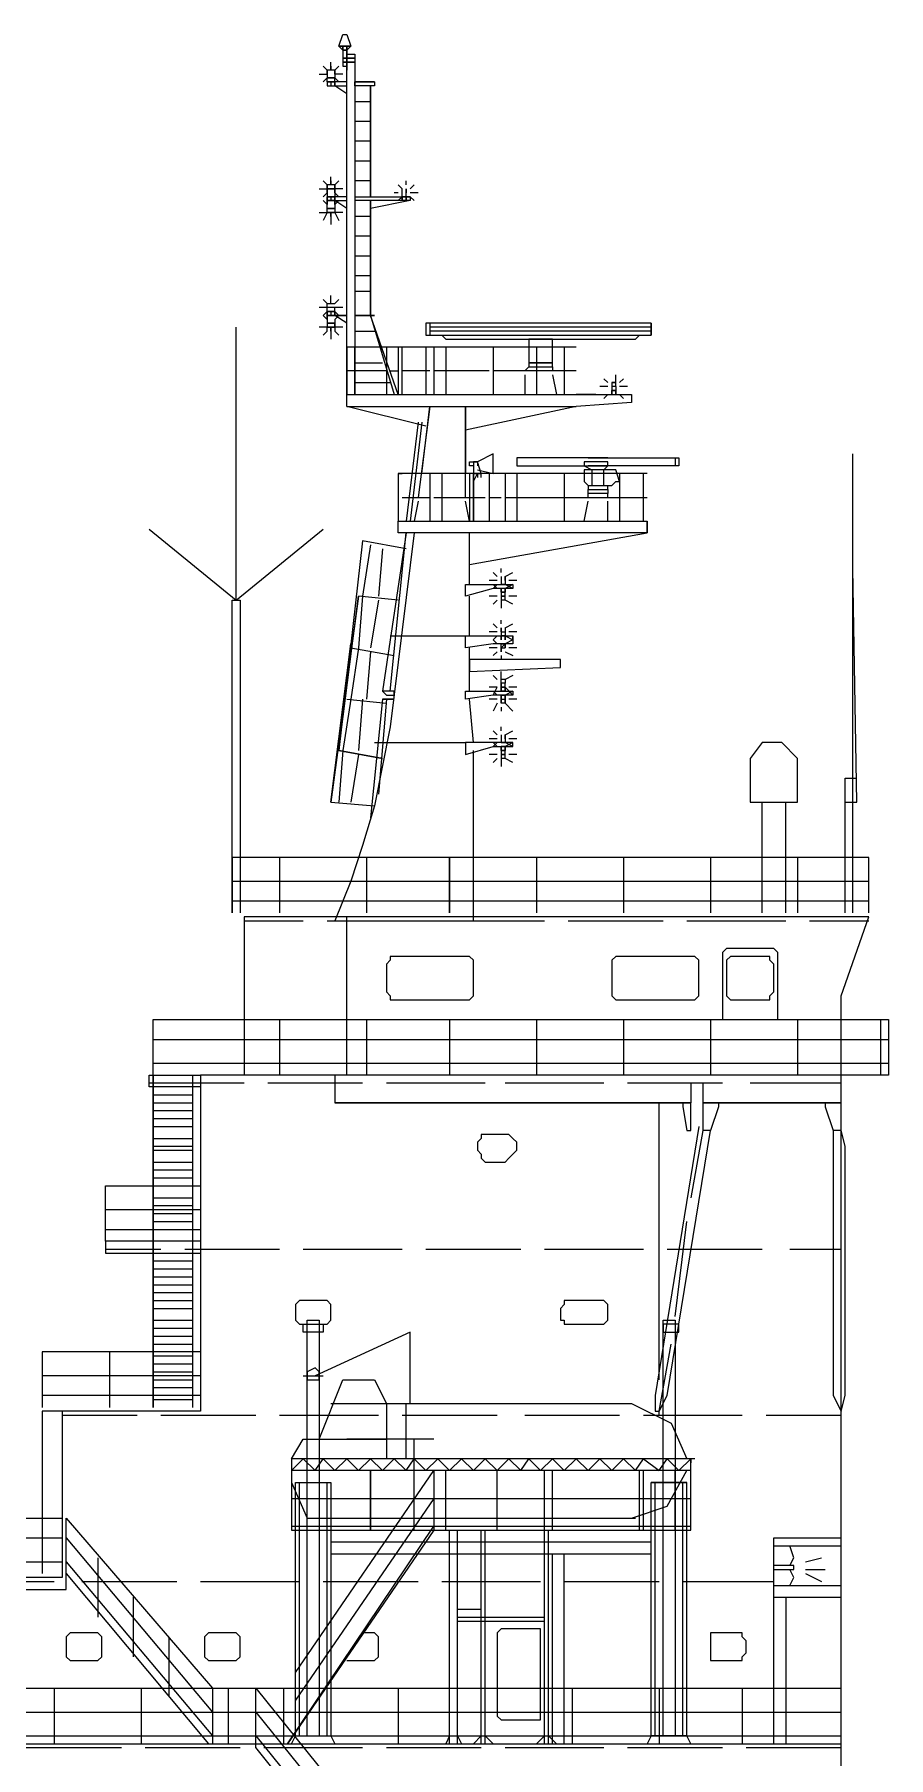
# Model space of a CAD drawing. Header units: millimetres. Extents: x -1005 to 294628, y -1154 to 182592.
# Drawn here: x 30079 to 44956, y 29116 to 59111 of the extents above; entities that cross this region are included whole.
import ezdxf

# ---------------------------------------------------------------- set-up
doc = ezdxf.new("R2010")
doc.units = ezdxf.units.MM
doc.layers.add('PDF_Geomertry', color=7, linetype='Continuous')

msp = doc.modelspace()

# ---------------------------------------------------------------- linework, layer by layer
at = {"layer": 'PDF_Geomertry', "lineweight": 5}
for points in [[(35451, 58836), (35382, 58905), (35451, 59111), (35520, 59111), (35589, 58905), (35520, 58836), (35520, 58905), (35520, 58836), (35451, 58836), (35451, 58698), (35451, 58629), (35451, 58560), (35520, 58560), (35520, 58491), (35520, 58560), (35520, 58836), (35589, 58905)], [(35382, 58905), (35382, 58905), (35451, 58836), (35451, 58905), (35451, 58836), (35451, 58836)], [(35451, 58836), (35451, 58836), (35520, 58836), (35520, 58836)], [(35038, 58422), (35175, 58422), (35175, 58491), (35107, 58560)], [(35244, 58491), (35175, 58491), (35175, 58491)], [(35175, 58491), (35175, 58422), (35175, 58354), (35175, 58354)], [(35313, 58491), (35313, 58491), (35244, 58491), (35175, 58491)], [(35382, 58560), (35313, 58491), (35244, 58491), (35244, 58560), (35244, 58629)], [(35244, 58560), (35244, 58491)], [(35451, 58422), (35313, 58422), (35313, 58491), (35313, 58422), (35313, 58354), (35313, 58354)], [(39515, 53670), (35520, 53670), (35520, 52844), (35520, 58767), (35658, 58767), (35658, 52844), (35658, 53670)], [(35658, 58698), (35658, 58698)], [(35658, 58629), (35658, 58560)], [(35107, 58285), (35175, 58354), (35175, 58354)], [(35175, 58422), (35175, 58422)], [(35175, 58285), (35175, 58285), (35175, 58354), (35175, 58354)], [(35520, 58285), (35175, 58285), (35175, 58216), (35520, 58216)], [(35175, 58285), (35175, 58285), (35175, 58216)], [(35244, 58285), (35313, 58285), (35244, 58285), (35244, 58216)], [(35313, 58422), (35313, 58422)], [(35382, 58285), (35313, 58354), (35313, 58354)], [(35520, 58078), (35313, 58216), (35313, 58285), (35313, 58354), (35313, 58354)], [(35313, 58285), (35313, 58285), (35313, 58216)], [(35313, 58285), (35313, 58285)], [(36002, 58285), (35658, 58285)], [(35933, 57940), (35658, 57940)], [(35933, 57596), (35658, 57596)], [(35933, 57252), (35658, 57252)], [(35933, 56907), (35658, 56907)], [(35038, 56425), (35175, 56425), (35175, 56494), (35107, 56563)], [(35313, 56494), (35313, 56494), (35244, 56494), (35175, 56494), (35175, 56425), (35175, 56356), (35107, 56287)], [(35244, 56494), (35175, 56494), (35175, 56494)], [(35175, 56356), (35175, 56356), (35175, 56425), (35175, 56425)], [(35175, 56425), (35175, 56425)], [(35382, 56563), (35313, 56494), (35244, 56494), (35244, 56563), (35244, 56632)], [(35244, 56563), (35244, 56563), (35244, 56494)], [(35244, 56494), (35244, 56494)], [(35451, 56425), (35313, 56425), (35313, 56494), (35313, 56425), (35313, 56356), (35382, 56287)], [(35313, 56356), (35313, 56356), (35313, 56425), (35313, 56425)], [(35313, 56425), (35313, 56425)], [(35933, 56563), (35658, 56563)], [(36553, 56218), (36553, 56287), (36553, 56218), (36553, 56287), (36622, 56287), (36553, 56287), (36484, 56287), (36484, 56218), (36484, 56287), (36484, 56356), (36484, 56425), (36415, 56494)], [(36553, 56494), (36553, 56563)], [(36622, 56425), (36691, 56494)], [(35107, 56218), (35175, 56150)], [(35175, 56356), (35175, 56287), (35175, 56287)], [(35520, 56287), (35175, 56287), (35175, 56218), (35520, 56218)], [(35175, 56287), (35175, 56218)], [(35175, 56012), (35175, 56012), (35175, 56081), (35175, 56150), (35175, 56150)], [(35313, 56356), (35313, 56287), (35244, 56287), (35244, 56218)], [(35244, 56287), (35313, 56287), (35313, 56218), (35313, 56287), (35313, 56287)], [(35520, 56081), (35313, 56218), (35313, 56218)], [(35313, 56218), (35313, 56218), (35313, 56150)], [(35313, 56150), (35313, 56150), (35313, 56218)], [(35382, 56218), (35313, 56150)], [(35313, 56150), (35313, 56081), (35313, 56012), (35313, 56012)], [(35658, 56287), (36622, 56287), (36622, 56218), (35658, 56218)], [(36691, 56218), (36622, 56287), (36622, 56218), (35933, 56081)], [(36415, 56356), (36346, 56356)], [(36415, 56218), (36484, 56287), (36553, 56287), (36553, 56356), (36553, 56356)], [(36484, 56356), (36484, 56356)], [(36760, 56356), (36622, 56356)], [(35038, 56012), (35175, 56012), (35175, 56012)], [(35175, 56012), (35175, 56012), (35107, 55874)], [(35175, 56012), (35244, 56012), (35313, 56012), (35244, 56012), (35244, 55943), (35244, 55943)], [(35244, 56012), (35175, 56012)], [(35244, 55943), (35244, 55943), (35244, 56012)], [(35244, 55943), (35244, 55805)], [(35451, 56012), (35313, 56012), (35382, 55874)], [(35933, 55943), (35658, 55943)], [(35933, 55599), (35658, 55599)], [(35933, 55254), (35658, 55254)], [(35933, 54910), (35658, 54910)], [(35933, 54634), (35658, 54634)], [(35175, 54359), (35175, 54359), (35038, 54359)], [(35451, 54359), (35313, 54359), (35244, 54359), (35175, 54359), (35175, 54428), (35107, 54497)], [(35107, 54221), (35175, 54290), (35175, 54359), (35175, 54359)], [(35175, 54428), (35244, 54428), (35313, 54428), (35382, 54497)], [(35520, 54083), (35313, 54221), (35175, 54221), (35175, 54290), (35244, 54290), (35313, 54290), (35313, 54359), (35313, 54359)], [(35244, 54428), (35244, 54428), (35244, 54565)], [(32076, 50502), (33591, 49262), (33591, 54014)], [(35107, 53877), (35175, 53946), (35175, 54014), (35038, 54014)], [(35107, 54221), (35175, 54152), (35175, 54152), (35175, 54083), (35175, 54014), (35244, 54014), (35313, 54014), (35313, 53946), (35382, 53877)], [(35175, 54083), (35175, 54083), (35175, 54014)], [(35244, 54014), (35175, 54014)], [(35244, 54290), (35244, 54221), (35313, 54221), (35313, 54221), (35244, 54221), (35244, 54221)], [(35244, 53946), (35244, 53946), (35244, 54014)], [(35313, 54014), (35244, 54014), (35244, 53946), (35244, 53946)], [(35313, 54152), (35382, 54221), (35313, 54290), (35313, 54221), (35313, 54290)], [(35313, 54152), (35313, 54152), (35313, 54083), (35313, 54014), (35313, 54083), (35313, 54083)], [(35451, 54014), (35313, 54014)], [(36484, 52844), (36484, 53670), (36415, 53670), (36415, 52844), (35933, 54221), (36346, 52844)], [(40823, 54083), (36897, 54083), (36897, 53877), (40823, 53877)], [(36966, 54083), (36966, 53877)], [(40823, 54014), (36966, 54014)], [(35244, 53946), (35244, 53808)], [(35658, 53946), (36002, 53946)], [(40823, 53946), (36966, 53946)], [(37035, 53877), (37035, 53877), (40754, 53877), (40754, 53877)], [(37173, 53877), (37242, 53808), (40548, 53808), (40617, 53877)], [(38757, 53808), (38757, 53808)], [(39032, 53808), (39032, 53808)], [(35658, 53326), (35658, 53395), (36140, 53395)], [(36209, 53670), (36209, 52844)], [(36897, 53670), (36897, 52844)], [(37035, 53670), (37035, 52844)], [(37242, 53670), (37242, 52844)], [(38068, 53670), (38068, 52844)], [(38826, 53670), (38826, 52844)], [(39308, 53670), (39308, 52844)], [(36209, 53257), (35658, 53257), (35520, 53257), (35520, 52844)], [(36277, 53257), (36415, 53257), (36415, 53257)], [(36966, 53257), (36897, 53257), (36484, 53257)], [(37999, 53257), (37242, 53257), (37035, 53257)], [(39515, 53257), (39308, 53257), (38895, 53257), (38068, 53257)], [(38688, 53326), (38619, 53257)], [(38619, 53188), (38619, 52844)], [(39101, 53326), (39101, 53257)], [(39101, 53188), (39170, 52844)], [(40066, 53050), (39997, 53119)], [(40203, 53050), (40203, 53188)], [(40272, 53050), (40341, 53119)], [(35520, 52637), (35520, 52844), (39515, 52844)], [(35658, 53050), (35658, 53050), (36277, 53050)], [(35658, 53050), (35658, 52981)], [(39859, 52844), (39515, 52844), (40479, 52844), (40479, 52706), (39515, 52637)], [(40066, 52981), (39928, 52981)], [(39997, 52775), (40066, 52844)], [(40134, 53050), (40134, 52981), (40134, 52981)], [(40134, 52981), (40134, 52981), (40134, 52912), (40134, 52844), (40134, 52912), (40134, 52912)], [(40203, 52981), (40134, 52981)], [(40203, 52981), (40203, 52981), (40203, 52981), (40203, 53050), (40203, 53050)], [(40203, 52981), (40203, 52981), (40203, 52912), (40203, 52844), (40203, 52844)], [(40203, 52844), (40203, 52912), (40203, 52912)], [(40410, 52981), (40272, 52981)], [(40341, 52775), (40272, 52844)], [(36897, 52293), (35520, 52637), (39515, 52637), (37586, 52224)], [(36828, 51466), (36966, 52637), (36760, 51053)], [(37586, 51053), (37586, 52637), (37586, 51466)], [(36760, 52361), (36553, 50640)], [(36828, 52361), (36622, 50640)], [(37586, 51810), (37586, 51742)], [(37724, 51604), (37655, 51604), (37655, 51673), (37793, 51673)], [(37862, 51397), (37862, 51466), (37793, 51673), (37724, 51673), (37724, 51466), (37724, 51397)], [(37793, 51535), (38068, 51466), (38068, 51810), (37793, 51673), (37793, 51604)], [(40066, 51742), (38481, 51742), (38481, 51604), (40066, 51604)], [(38481, 51742), (38481, 51604)], [(39721, 51259), (40134, 51259), (40203, 51328), (40272, 51328), (40203, 51535), (39997, 51535), (40066, 51604), (40066, 51673), (39859, 51673), (39652, 51673), (39652, 51604), (39790, 51535), (39652, 51535), (39652, 51328), (39721, 51259), (39721, 51191), (40066, 51191), (40066, 51259)], [(39721, 51742), (41305, 51742), (41305, 51604), (39721, 51604)], [(41236, 51742), (41236, 51604)], [(44336, 43821), (44336, 51810)], [(36415, 51466), (36415, 50640)], [(40754, 51466), (36484, 51466), (36415, 51466), (36484, 51466), (36484, 51466)], [(36966, 51466), (36966, 50640)], [(37173, 51466), (37173, 50640)], [(37655, 51466), (37655, 50640), (37586, 50984)], [(37724, 51328), (37793, 51466), (37793, 51397)], [(37999, 51466), (37999, 50640)], [(38275, 51466), (38275, 50640)], [(38481, 51466), (38481, 50640)], [(39308, 51466), (39308, 50640)], [(39997, 51259), (39997, 51535), (39790, 51535), (39790, 51259)], [(40272, 51466), (40272, 50640)], [(40685, 50640), (40685, 51466)], [(36484, 51053), (36966, 51053)], [(37035, 51053), (37173, 51053), (37655, 51053), (37930, 51053)], [(37999, 51053), (38206, 51053)], [(38275, 51053), (38481, 51053), (39308, 51053), (39859, 51053), (40272, 51053), (40685, 51053), (40754, 51053)], [(39721, 51053), (39721, 51122)], [(40066, 51053), (40066, 51122)], [(36760, 50984), (36691, 50640)], [(39652, 50640), (39721, 50984)], [(40066, 50640), (40066, 50984)], [(33591, 49262), (35107, 50502)], [(36691, 50433), (36277, 47058), (36002, 45681), (35795, 44992), (35589, 44372), (35313, 43683), (37724, 43683), (37724, 46645)], [(36277, 47678), (36553, 50433), (36140, 47678)], [(37655, 49882), (40754, 50433), (36415, 50433), (36415, 50640), (40754, 50640)], [(37655, 49538), (37655, 50433)], [(36553, 50157), (35795, 50295), (35382, 46645), (35726, 49331)], [(35933, 50226), (35795, 49331), (35726, 48436), (35589, 47540), (35451, 46645), (35382, 45749)], [(36140, 50157), (36071, 49331)], [(38206, 49744), (38206, 49813)], [(44198, 45749), (44405, 45749), (44336, 49813)], [(38137, 49606), (37999, 49606)], [(38137, 49675), (38068, 49744)], [(38068, 49469), (38137, 49538)], [(38068, 49538), (38137, 49469)], [(38206, 49675), (38206, 49675), (38206, 49606)], [(38206, 49606), (38206, 49538), (38206, 49538)], [(38275, 49606), (38275, 49606), (38275, 49538), (38206, 49538), (38206, 49538)], [(38206, 49606), (38206, 49606)], [(38413, 49469), (38275, 49538), (38206, 49538), (38275, 49538), (38275, 49538)], [(38206, 49538), (38275, 49538), (38275, 49538)], [(38413, 49538), (38275, 49469), (38206, 49469), (38206, 49400), (38206, 49400)], [(38275, 49675), (38275, 49675), (38413, 49744)], [(38275, 49538), (38275, 49538)], [(38481, 49606), (38344, 49606)], [(44611, 43821), (44611, 44785), (33522, 44785), (33522, 43821), (33522, 49262), (33660, 49262), (33660, 43821)], [(36415, 49262), (35726, 49331), (35244, 45749), (35589, 48504)], [(36071, 49262), (35933, 48436)], [(37655, 48642), (37655, 49331)], [(38137, 49331), (37999, 49331)], [(38137, 49262), (38068, 49193)], [(38206, 49400), (38206, 49469), (38206, 49400), (38206, 49331), (38206, 49331)], [(38206, 49400), (38206, 49400), (38275, 49400), (38275, 49469)], [(38275, 49469), (38275, 49400), (38275, 49469), (38206, 49469), (38206, 49469)], [(38275, 49331), (38275, 49331), (38275, 49400), (38275, 49400), (38206, 49400), (38206, 49400)], [(38413, 49193), (38275, 49262), (38275, 49331), (38206, 49331), (38206, 49262), (38206, 49124)], [(38206, 49331), (38206, 49331), (38275, 49331)], [(38275, 49262), (38206, 49262)], [(38481, 49331), (38344, 49331)], [(38206, 48849), (38206, 48918)], [(36277, 48642), (37793, 48642)], [(38137, 48711), (37999, 48711)], [(38137, 48780), (38068, 48849)], [(38137, 48504), (38068, 48573), (38137, 48642)], [(38206, 48780), (38206, 48780)], [(38275, 48780), (38275, 48711), (38275, 48642), (38206, 48642), (38275, 48642), (38275, 48573), (38275, 48642), (38206, 48642), (38275, 48642), (38413, 48573), (38413, 48642)], [(38206, 48711), (38206, 48711), (38275, 48711)], [(38206, 48711), (38206, 48711), (38206, 48642), (38206, 48573)], [(38275, 48780), (38275, 48780), (38413, 48849)], [(38275, 48711), (38275, 48711)], [(38275, 48642), (38275, 48573)], [(38481, 48711), (38344, 48711)], [(35589, 48436), (36346, 48298)], [(35933, 48367), (35864, 47540)], [(37655, 47678), (37655, 48436)], [(38137, 48436), (37999, 48436)], [(38137, 48367), (38068, 48298)], [(38413, 48573), (38275, 48504), (38206, 48504), (38275, 48504), (38275, 48504)], [(38206, 48436), (38206, 48436), (38275, 48436)], [(38206, 48367), (38206, 48367)], [(38206, 48298), (38206, 48229)], [(38275, 48504), (38275, 48504)], [(38275, 48367), (38275, 48367), (38413, 48298)], [(38481, 48436), (38344, 48436)], [(38413, 47953), (38275, 47885), (38275, 47816), (38206, 47816), (38206, 47885), (38206, 48022)], [(38068, 47609), (38137, 47747), (37999, 47747)], [(38137, 47885), (38068, 47953)], [(38275, 47885), (38206, 47885)], [(38275, 47747), (38275, 47747), (38206, 47747), (38206, 47816), (38206, 47816)], [(38413, 47609), (38275, 47747), (38275, 47816), (38206, 47816), (38206, 47747), (38275, 47747), (38275, 47678), (38206, 47678), (38206, 47747), (38206, 47747)], [(38275, 47747), (38275, 47678), (38275, 47747), (38275, 47816)], [(38481, 47747), (38344, 47747)], [(35520, 47540), (36209, 47471)], [(35795, 47540), (35726, 46645)], [(36140, 47540), (35933, 45474)], [(36209, 47540), (36209, 47540), (36346, 47540), (36209, 47540), (36071, 45887)], [(36346, 47540), (36346, 47540)], [(37724, 46783), (37655, 47540)], [(38137, 47540), (37999, 47540)], [(38068, 47678), (38137, 47609)], [(38137, 47471), (38068, 47334)], [(38413, 47678), (38275, 47609), (38206, 47609), (38206, 47540), (38206, 47540), (38206, 47609), (38206, 47609)], [(38206, 47540), (38275, 47540), (38275, 47609), (38275, 47540), (38275, 47540)], [(38206, 47609), (38206, 47609)], [(38206, 47540), (38206, 47540), (38206, 47471)], [(38206, 47540), (38206, 47540)], [(38206, 47471), (38206, 47471)], [(38206, 47402), (38206, 47334)], [(38275, 47471), (38275, 47471), (38275, 47540)], [(38275, 47540), (38275, 47540)], [(38275, 47471), (38275, 47471), (38413, 47334)], [(38481, 47540), (38344, 47540)], [(38137, 46851), (37999, 46851)], [(38137, 46920), (38068, 46989)], [(38206, 46989), (38206, 47058)], [(38206, 46920), (38206, 46920), (38206, 46851)], [(38206, 46851), (38206, 46783), (38206, 46783)], [(38275, 46851), (38275, 46851), (38275, 46783), (38206, 46783), (38206, 46783)], [(38206, 46851), (38206, 46851)], [(38275, 46920), (38275, 46920), (38413, 46989)], [(38481, 46851), (38344, 46851)], [(35726, 46576), (35589, 45749)], [(36002, 46783), (37586, 46783)], [(38137, 46576), (37999, 46576)], [(38068, 46783), (38137, 46714)], [(38068, 46714), (38137, 46783)], [(38137, 46507), (38068, 46438)], [(38413, 46783), (38275, 46714), (38206, 46714), (38206, 46645), (38206, 46645)], [(38413, 46714), (38275, 46783), (38206, 46783), (38275, 46783), (38275, 46783)], [(38206, 46783), (38275, 46783), (38275, 46783)], [(38206, 46645), (38206, 46714), (38206, 46645), (38206, 46576), (38206, 46576)], [(38206, 46645), (38206, 46645), (38275, 46645), (38275, 46714)], [(38275, 46714), (38275, 46645), (38275, 46714), (38206, 46714), (38206, 46714)], [(38275, 46576), (38275, 46576), (38275, 46645), (38275, 46645), (38206, 46645), (38206, 46645)], [(38413, 46438), (38275, 46507), (38275, 46576), (38206, 46576), (38206, 46507), (38206, 46369)], [(38206, 46576), (38206, 46576), (38275, 46576)], [(38275, 46507), (38206, 46507)], [(38275, 46783), (38275, 46783)], [(38481, 46576), (38344, 46576)], [(44198, 43821), (44198, 46163), (44405, 46163)], [(35244, 45749), (36002, 45681)], [(42752, 43821), (42752, 45749)], [(43165, 43821), (43165, 45749)], [(34349, 44785), (34349, 43821)], [(35864, 44785), (35864, 43821)], [(38826, 44785), (38826, 43821)], [(40341, 44785), (40341, 43821)], [(41856, 44785), (41856, 43821)], [(43372, 44785), (43372, 43821)], [(33522, 44372), (44611, 44372)], [(33522, 44028), (44611, 44028)], [(44129, 23503), (44129, 24674), (44129, 35143), (44129, 42375), (44611, 43752), (33729, 43752), (33729, 40997)], [(33729, 43683), (34762, 43683)], [(35175, 43683), (36828, 43683)], [(35520, 40997), (35520, 43752)], [(37311, 43683), (38964, 43683)], [(39377, 43683), (41030, 43683)], [(41443, 43683), (43165, 43683)], [(43578, 43683), (44611, 43683)], [(43027, 41961), (43027, 43132), (42958, 43201), (42132, 43201), (42063, 43132), (42063, 41961)], [(32145, 40997), (32145, 38104), (32145, 35212), (32145, 41961), (44129, 41961), (44956, 41961), (44956, 40997), (44129, 40997), (32971, 40997), (32971, 35143), (30216, 35143), (30216, 32319)], [(34349, 41961), (34349, 40997)], [(35864, 41961), (35864, 40997)], [(37311, 41961), (37311, 40997)], [(38826, 41961), (38826, 40997)], [(40341, 41961), (40341, 40997)], [(41856, 41961), (41856, 40997)], [(43372, 41961), (43372, 40997)], [(44818, 41961), (44818, 40997)], [(32145, 41617), (44129, 41617), (44956, 41617)], [(32145, 41204), (44129, 41204), (44956, 41204)], [(32971, 40790), (32076, 40790), (32076, 40997), (32971, 40997)], [(32076, 40859), (33729, 40859)], [(32145, 40859), (32834, 40859)], [(32834, 40997), (32834, 38104), (32834, 35212)], [(34142, 40859), (35795, 40859)], [(35313, 40997), (35313, 40515)], [(36209, 40859), (37930, 40859)], [(38275, 40859), (39997, 40859)], [(40410, 40859), (42063, 40859)], [(41512, 40859), (41512, 40515)], [(41719, 40859), (41719, 40033)], [(42545, 40859), (44129, 40859)], [(32145, 40653), (32834, 40653)], [(32145, 40515), (32834, 40515)], [(40961, 35694), (40961, 40515)], [(41994, 40515), (41994, 40446), (41856, 40033)], [(43854, 40515), (43854, 40446), (43991, 40033), (43991, 35418), (44129, 35143), (44198, 35418), (44198, 39757), (44129, 40033), (43991, 40033)], [(32145, 40377), (32834, 40377)], [(32145, 40239), (32834, 40239)], [(32145, 40102), (32834, 40102)], [(32145, 39895), (32834, 39895)], [(41650, 40102), (40892, 35418), (40892, 35143), (40961, 35143), (41099, 35418), (41856, 40033), (41719, 40033), (41512, 38862)], [(32145, 39757), (32834, 39757)], [(32145, 39688), (32834, 39688)], [(32145, 39482), (32834, 39482)], [(32145, 39344), (32834, 39344)], [(31318, 38104), (31318, 39069), (32971, 39069)], [(32145, 39206), (32834, 39206)], [(32145, 39069), (32834, 39069), (32834, 38104)], [(32145, 38862), (32834, 38862)], [(32145, 38724), (32834, 38724)], [(31318, 38655), (32971, 38655)], [(32145, 38586), (32834, 38586)], [(32145, 38449), (32834, 38449)], [(41236, 36796), (41443, 38449)], [(31318, 38311), (32971, 38311)], [(32971, 38104), (31318, 38104), (31318, 37898), (32971, 37898)], [(32145, 38311), (32834, 38311)], [(31318, 37967), (32283, 37967)], [(32145, 37898), (32834, 37898)], [(32696, 37967), (34349, 37967)], [(34762, 37967), (36484, 37967)], [(36897, 37967), (38550, 37967)], [(38964, 37967), (40685, 37967)], [(41099, 37967), (42752, 37967)], [(43234, 37967), (44129, 37967)], [(32145, 37760), (32834, 37760)], [(32145, 37622), (32834, 37622)], [(32145, 37484), (32834, 37484)], [(32145, 37347), (32834, 37347)], [(32145, 37209), (32834, 37209)], [(32145, 37071), (32834, 37071)], [(32145, 36933), (32834, 36933)], [(32145, 36727), (32834, 36727)], [(34831, 29495), (34831, 36727), (35038, 36727), (35038, 29495)], [(41030, 29495), (41030, 36727), (41236, 36727), (41236, 29495)], [(32145, 36589), (32834, 36589)], [(32145, 36451), (32834, 36451)], [(32145, 36314), (32834, 36314)], [(36622, 35280), (36622, 36520), (34969, 35763)], [(40961, 35074), (40961, 35143), (41168, 36314)], [(32971, 36176), (30216, 36176), (30216, 35212)], [(31387, 36176), (31387, 35212)], [(32145, 36107), (32834, 36107)], [(32971, 35763), (30216, 35763)], [(32145, 35969), (32834, 35969)], [(32145, 35831), (32834, 35831)], [(34762, 35763), (35107, 35763)], [(32971, 35418), (30216, 35418)], [(32145, 35694), (32834, 35694)], [(32145, 35556), (32834, 35556)], [(35038, 34661), (35451, 35694), (36002, 35694), (36209, 35280), (36209, 34316)], [(30561, 35143), (30561, 32250), (28908, 32250), (28908, 32043), (30630, 32043), (30630, 32319), (30630, 33283), (33178, 30321), (33178, 29357)], [(32145, 35349), (32834, 35349)], [(35244, 35280), (40479, 35280), (41168, 34936), (41443, 34316)], [(36553, 34316), (36553, 35280)], [(30561, 35074), (31869, 35074)], [(32283, 35074), (33936, 35074)], [(34349, 35074), (36071, 35074)], [(36484, 35074), (38137, 35074)], [(38619, 35074), (40272, 35074)], [(40685, 35074), (42407, 35074)], [(42821, 35074), (44129, 35074)], [(34556, 34316), (34762, 34661), (36209, 34661)], [(37035, 34661), (35520, 34661)], [(36691, 33076), (36691, 34661)], [(41512, 34110), (34556, 34110), (34762, 34316), (34969, 34110), (35107, 34316), (35313, 34110), (35520, 34316), (35726, 34110), (35933, 34316), (36140, 34110), (36346, 34316), (36553, 34110), (36691, 34316), (36897, 34110), (37104, 34316), (37311, 34110), (37517, 34316), (37724, 34110), (37930, 34316), (38137, 34110), (38344, 34316), (38550, 34110), (38688, 34316), (38895, 34110), (39101, 34316), (39308, 34110), (39515, 34316), (39721, 34110), (39928, 34316), (40134, 34110), (40341, 34316), (40548, 34110), (40685, 34316), (40961, 34110), (41099, 34316), (41305, 34110), (41512, 34316), (41512, 34247)], [(34556, 34110), (34556, 33076), (41512, 33076), (41512, 34316)], [(41374, 34316), (34556, 34316), (34556, 33903), (34831, 33283), (40548, 33283)], [(41581, 34316), (41512, 34316), (41099, 34316)], [(34624, 30597), (37035, 34110), (37035, 33076), (34487, 29357), (37035, 33145)], [(34624, 29495), (34624, 33903), (35244, 33903), (35244, 29495)], [(34693, 29495), (34693, 33903)], [(35175, 29495), (35175, 33903)], [(37242, 33076), (37242, 34110)], [(38137, 33076), (38137, 34110)], [(38964, 29357), (38964, 33076), (38964, 34110)], [(39101, 33076), (39101, 34110)], [(40479, 33283), (41099, 33490), (41443, 34110)], [(40617, 33076), (40617, 34110)], [(40685, 33076), (40685, 34110)], [(40823, 29495), (40823, 33903)], [(40892, 29495), (40892, 33903)], [(41236, 33076), (41236, 34110)], [(41374, 29495), (41374, 33903)], [(41443, 29495), (41443, 33903)], [(34556, 33627), (41512, 33627)], [(37035, 33627), (34624, 30115)], [(28908, 32319), (28908, 33283), (30561, 33283)], [(37035, 33076), (34487, 29357)], [(34556, 33145), (41512, 33145)], [(37311, 29357), (37311, 33076)], [(37448, 29357), (37448, 33076)], [(37862, 29357), (37862, 33076)], [(37930, 29357), (37930, 33076)], [(39032, 29357), (39032, 33076)], [(28908, 32939), (30561, 32939)], [(30630, 32939), (33178, 29908)], [(35244, 32870), (40823, 32870)], [(42958, 29357), (42958, 32939), (44129, 32939)], [(42958, 32801), (44129, 32801)], [(43234, 32457), (43303, 32594), (43234, 32801)], [(28908, 32525), (30561, 32525)], [(30630, 32525), (33178, 29495)], [(31181, 32594), (31181, 31561)], [(35244, 32663), (40823, 32663)], [(39101, 29357), (39101, 32663)], [(39308, 29357), (39308, 32663)], [(42958, 32388), (43303, 32388), (43303, 32457), (42958, 32457)], [(43509, 32525), (43785, 32594)], [(28908, 32181), (30423, 32181)], [(30630, 32319), (33109, 29357)], [(30905, 32181), (32558, 32181)], [(32971, 32181), (34693, 32181)], [(35107, 32181), (36760, 32181)], [(37173, 32181), (38895, 32181)], [(39308, 32181), (40961, 32181)], [(41374, 32181), (42958, 32181)], [(42958, 32112), (44129, 32112)], [(43234, 32112), (43303, 32250), (43234, 32388)], [(43509, 32388), (43854, 32388)], [(43509, 32319), (43785, 32181)], [(31801, 31906), (31801, 30872)], [(42958, 31906), (44129, 31906)], [(43165, 31906), (43165, 29357)], [(37448, 31699), (37862, 31699)], [(37448, 31561), (38964, 31561)], [(32420, 31217), (32420, 30184)], [(35520, 30804), (36002, 30804), (36071, 30872), (36071, 31217), (36002, 31286), (35795, 31286)], [(37448, 31492), (38964, 31492)], [(25740, 30321), (44129, 30321)], [(30423, 30321), (30423, 29357)], [(31938, 30321), (31938, 29357)], [(33454, 30321), (33454, 29357)], [(37517, 24811), (33936, 29288), (33936, 30321), (37655, 25707), (37655, 24811)], [(34418, 30321), (34418, 29357)], [(36415, 30321), (36415, 29357)], [(39446, 30321), (39446, 29357)], [(40961, 30321), (40961, 29357)], [(42407, 30321), (42407, 29357)], [(42958, 30321), (43372, 30321)], [(25740, 29908), (44129, 29908)], [(33936, 29908), (37655, 25294)], [(25740, 29495), (44129, 29495)], [(33936, 29495), (37655, 24880)], [(34556, 29357), (34624, 29495), (35244, 29495), (35313, 29357)], [(37311, 29495), (37242, 29357)], [(37448, 29495), (37517, 29357)], [(37862, 29495), (37724, 29357)], [(37930, 29495), (38068, 29357)], [(38964, 29495), (38826, 29357)], [(39032, 29495), (39170, 29357)], [(41512, 29357), (41443, 29495), (40823, 29495), (40754, 29357)], [(25740, 29357), (44129, 29357)], [(29872, 29288), (31594, 29288)], [(32007, 29288), (33660, 29288)], [(34073, 29288), (35795, 29288)], [(36209, 29288), (37862, 29288)], [(38275, 29288), (39997, 29288)], [(40410, 29288), (42063, 29288)], [(42476, 29288), (44129, 29288)]]:
    msp.add_lwpolyline(points, dxfattribs=at)
for points in [[(35382, 58905), (35589, 58905)], [(35451, 58836), (35520, 58836)], [(35520, 58836), (35520, 58905), (35520, 58836), (35589, 58905)], [(35520, 58836), (35520, 58836)], [(35520, 58491), (35520, 58836)], [(35244, 58491), (35244, 58560)], [(35451, 58698), (35658, 58698)], [(35451, 58629), (35658, 58629)], [(35520, 58491), (35520, 58491)], [(35520, 58491), (35520, 58491)], [(35658, 58698), (35589, 58698), (35658, 58698)], [(35658, 58629), (35589, 58629), (35658, 58629)], [(35175, 58354), (35313, 58354)], [(35313, 58285), (35175, 58285), (35244, 58285), (35175, 58285)], [(35658, 58285), (36002, 58285), (36002, 58216), (35658, 58216), (35658, 58285)], [(35933, 58216), (35933, 56287)], [(35175, 56425), (35313, 56425)], [(36553, 56425), (36553, 56425)], [(36553, 56425), (36553, 56425)], [(36553, 56425), (36553, 56425), (36553, 56356), (36553, 56425)], [(35313, 56287), (35175, 56287), (35244, 56287), (35175, 56287)], [(35175, 56218), (35175, 56287)], [(35175, 56150), (35175, 56218)], [(35175, 56218), (35175, 56218)], [(35313, 56218), (35175, 56218), (35244, 56218), (35175, 56218)], [(35313, 56218), (35244, 56218)], [(35244, 56218), (35244, 56218)], [(35933, 56218), (35933, 54221)], [(36484, 56287), (36553, 56287)], [(35175, 56081), (35175, 56081)], [(35175, 56081), (35313, 56081)], [(35313, 56081), (35313, 56081)], [(35313, 56012), (35313, 56012)], [(35244, 54428), (35244, 54428)], [(35175, 54290), (35244, 54290)], [(35175, 54221), (35175, 54290)], [(35520, 54221), (35175, 54221), (35520, 54221)], [(35175, 54152), (35175, 54221)], [(35175, 54221), (35175, 54221)], [(35244, 54221), (35175, 54221), (35313, 54221), (35175, 54221), (35244, 54221)], [(35175, 54083), (35313, 54083)], [(35175, 54014), (35175, 54014)], [(35313, 54290), (35244, 54290)], [(35313, 54014), (35313, 54014)], [(35658, 54221), (36002, 54221), (35658, 54221)], [(40823, 53877), (40823, 54083)], [(39101, 53395), (39101, 53808), (38688, 53808), (38688, 53395)], [(38688, 53395), (38688, 53326), (39101, 53326), (39101, 53395), (38688, 53395)], [(40203, 53050), (40203, 53050), (40134, 53050)], [(40134, 52912), (40203, 52912)], [(40134, 52844), (40134, 52844)], [(37793, 51673), (37793, 51673)], [(37724, 50640), (37724, 51466)], [(37862, 51466), (37724, 51466)], [(39721, 51122), (39721, 51191), (40066, 51191), (40066, 51122), (39721, 51122)], [(40754, 50640), (40754, 50433), (40754, 50640)], [(37586, 49331), (37586, 49538), (38413, 49538), (38413, 49469), (38068, 49469)], [(38206, 49675), (38206, 49675)], [(38206, 49538), (38206, 49538)], [(38206, 49538), (38206, 49538)], [(38275, 49675), (38275, 49675), (38275, 49606)], [(38206, 49331), (38206, 49331)], [(38275, 49331), (38275, 49331)], [(37586, 48436), (37586, 48642), (38413, 48642), (38413, 48504), (38068, 48504)], [(38206, 48711), (38206, 48711), (38206, 48780)], [(38206, 48642), (38206, 48642)], [(38206, 48573), (38206, 48642)], [(38275, 48711), (38275, 48711)], [(38206, 48504), (38206, 48504)], [(38206, 48504), (38206, 48504)], [(38206, 48436), (38206, 48504), (38275, 48504), (38275, 48504)], [(38206, 48504), (38206, 48504)], [(38206, 48436), (38206, 48436), (38206, 48367)], [(38275, 48504), (38275, 48504), (38275, 48436)], [(37655, 48229), (37655, 48022), (39239, 48091), (39239, 48229), (37655, 48229)], [(38206, 47816), (38206, 47816)], [(38206, 47747), (38206, 47747)], [(38206, 47678), (38206, 47747)], [(38275, 47816), (38275, 47816)], [(36346, 47609), (36346, 47678), (36209, 47678), (36140, 47678), (36209, 47609)], [(36209, 47540), (36140, 47540), (36209, 47540)], [(37586, 47540), (37586, 47678), (38413, 47678), (38413, 47609), (38068, 47609)], [(38206, 47609), (38206, 47609), (38275, 47609)], [(38275, 47471), (38206, 47471), (38206, 47540), (38275, 47540)], [(38275, 47609), (38275, 47609)], [(38206, 46920), (38206, 46920)], [(38275, 46920), (38275, 46920), (38275, 46851)], [(35382, 46645), (36140, 46507), (35382, 46645)], [(37586, 46576), (38068, 46714), (38413, 46714), (38413, 46783), (37586, 46783)], [(38206, 46783), (38206, 46783)], [(38206, 46783), (38206, 46783)], [(38206, 46576), (38206, 46576)], [(38275, 46576), (38275, 46576)], [(43372, 45749), (43372, 46507), (43096, 46783), (42752, 46783), (42545, 46507), (42545, 45749)], [(37311, 43821), (37311, 44785)], [(37586, 43063), (36346, 43063), (36277, 43063), (36277, 42994), (36209, 42926), (36209, 42443), (36277, 42375), (36277, 42306), (36346, 42306), (37586, 42306), (37655, 42306), (37724, 42375), (37724, 42443), (37724, 42926), (37724, 42994), (37655, 43063)], [(41512, 43063), (40272, 43063), (40203, 43063), (40134, 42994), (40134, 42926), (40134, 42443), (40134, 42375), (40203, 42306), (40272, 42306), (41512, 42306), (41581, 42306), (41650, 42375), (41650, 42443), (41650, 42926), (41650, 42994), (41581, 43063)], [(42821, 43063), (42270, 43063), (42201, 43063), (42132, 42994), (42132, 42926), (42132, 42443), (42132, 42375), (42201, 42306), (42270, 42306), (42821, 42306), (42889, 42306), (42889, 42375), (42958, 42443), (42958, 42926), (42889, 42994), (42889, 43063)], [(41512, 40515), (35313, 40515)], [(41443, 40033), (41512, 40033), (41512, 40515), (41374, 40515), (41374, 40446)], [(44129, 40515), (41719, 40515)], [(37793, 39688), (37862, 39620), (37862, 39551), (37930, 39482), (38275, 39482), (38344, 39551), (38413, 39620), (38481, 39688), (38481, 39826), (38413, 39895), (38344, 39964), (38275, 39964), (37930, 39964), (37862, 39964), (37862, 39895), (37793, 39826)], [(34624, 36727), (34693, 36658), (34762, 36658), (35175, 36658), (35244, 36727), (35244, 36933), (35244, 37002), (35175, 37071), (34762, 37071), (34693, 37071), (34624, 37002), (34624, 36933)], [(39239, 36727), (39308, 36727), (39308, 36658), (39377, 36658), (39928, 36658), (39997, 36658), (40066, 36727), (40066, 36933), (40066, 37002), (39997, 37071), (39928, 37071), (39377, 37071), (39308, 37071), (39308, 37002), (39239, 36933)], [(35107, 36658), (35107, 36520), (34762, 36520), (34762, 36658)], [(41030, 36658), (41030, 36520), (41305, 36520), (41305, 36658)], [(35038, 35763), (35038, 35831), (34969, 35900), (34831, 35831), (34831, 35694), (35038, 35694), (35038, 35763)], [(35933, 34110), (35933, 33076)], [(41443, 33903), (40823, 33903)], [(31112, 30804), (31181, 30804), (31250, 30872), (31250, 30941), (31250, 31148), (31250, 31217), (31181, 31286), (31112, 31286), (30767, 31286), (30699, 31286), (30630, 31217), (30630, 31148), (30630, 30941), (30630, 30872), (30699, 30804), (30767, 30804)], [(33522, 30804), (33591, 30804), (33660, 30872), (33660, 30941), (33660, 31148), (33660, 31217), (33591, 31286), (33522, 31286), (33178, 31286), (33109, 31286), (33040, 31217), (33040, 31148), (33040, 30941), (33040, 30872), (33109, 30804), (33178, 30804)], [(38826, 29770), (38895, 29770), (38895, 29839), (38895, 29908), (38895, 31217), (38895, 31286), (38895, 31355), (38826, 31355), (38275, 31355), (38206, 31355), (38137, 31286), (38137, 31217), (38137, 29908), (38137, 29839), (38206, 29770), (38275, 29770)], [(42338, 30804), (42407, 30804), (42407, 30872), (42476, 30941), (42476, 31148), (42407, 31217), (42407, 31286), (42338, 31286), (41925, 31286), (41856, 31286), (41856, 31217), (41856, 31148), (41856, 30941), (41856, 30872), (41856, 30804), (41925, 30804)]]:
    msp.add_lwpolyline(points, close=True, dxfattribs=at)

doc.saveas('drawing.dxf')
